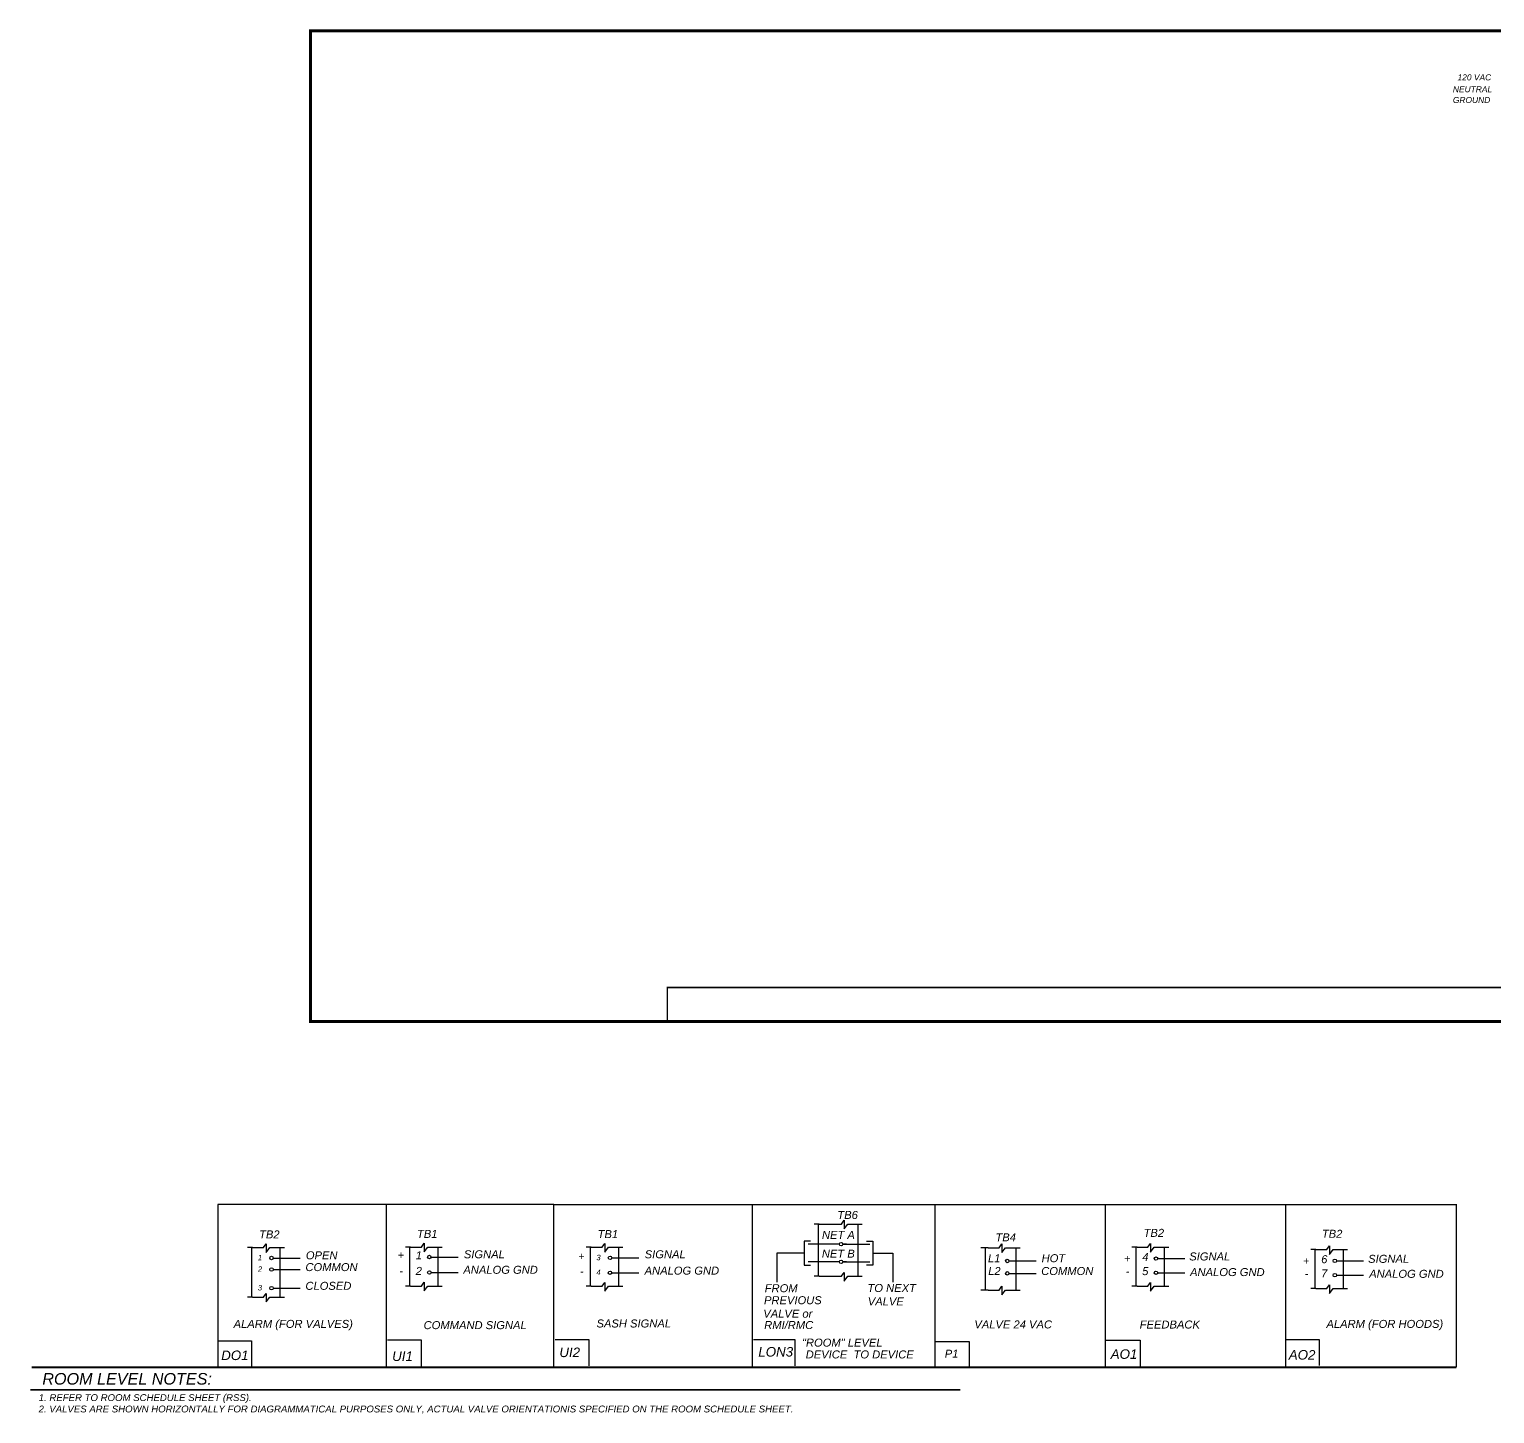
# Model space of a CAD drawing. Header units: inches. Extents: x -1342 to 5137, y -3408 to 967.
# Drawn here: x -228 to 1188, y -371 to 967 of the extents above; entities that cross this region are included whole.
import ezdxf

# ---------------------------------------------------------------- set-up
doc = ezdxf.new("R2010")
doc.units = ezdxf.units.IN
doc.header["$LTSCALE"] = 0.1
doc.header["$MEASUREMENT"] = 0
doc.layers.add('Hood', color=2, linetype='Continuous')
doc.layers.add('ModelB', color=30, linetype='Continuous')
doc.styles.get("Standard").update_dxf_attribs({"font": 'ariali.ttf'})

msp = doc.modelspace()

# ---------------------------------------------------------------- linework, layer by layer
at = {"color": 0, "linetype": 'ByBlock', "const_width": 2.79}
msp.add_lwpolyline([(1561, 7.8), (1561, 965.4), (43.8, 965.4), (43.8, 7.8)], close=True, dxfattribs=at)
at = {"color": 0, "linetype": 'ByBlock'}
for points, const_width in [([(-225.7, -326.4), (1151.3, -326.4)], 2.11), ([(-227, -348.1), (671.8, -348.1)], 1.69)]:
    msp.add_lwpolyline(points, dxfattribs=dict(at, const_width=const_width))
at = {"layer": 'Hood', "color": 0}
for p, q in [((279.1, -168.9), (-45.8, -168.9)), ((-45.8, -168.9), (-45.8, -325.6)), ((117.2, -325.6), (117.2, -168.8)), ((279.1, -327), (279.1, -168.9)), ((279.1, -168.9), (1151.7, -168.9)), ((471, -325.3), (471, -168.9)), ((647.5, -325.3), (647.5, -168.9)), ((812.2, -325.3), (812.2, -168.9)), ((986.4, -325.3), (986.4, -168.9)), ((1151.3, -169.7), (1151.3, -326.4)), ((535.6, -188.1), (530.7, -188.1)), ((534.6, -188.1), (534.6, -238.4)), ((535.6, -188.1), (557, -188.1)), ((557, -188.1), (559.6, -184.3)), ((559.6, -184.3), (559.6, -192.7)), ((559.6, -192.7), (563.1, -188.1)), ((563.1, -188.1), (573.4, -188.1)), ((573.2, -238.4), (573.2, -188.1)), ((573.4, -188.1), (577.1, -188.1)), ((-12.1, -210.7), (-17, -210.7)), ((-13.1, -210.7), (-13.1, -258.6)), ((-12.1, -210.7), (-1.5, -210.7)), ((-1.5, -210.7), (1.1, -207)), ((1.1, -207), (1.1, -215.3)), ((1.1, -215.3), (4.6, -210.7)), ((4.6, -210.7), (14.9, -210.7)), ((14.7, -258.6), (14.7, -210.7)), ((14.9, -210.7), (18.7, -210.7)), ((140.5, -210.2), (135.6, -210.2)), ((139.5, -210.2), (139.5, -247.9)), ((140.5, -210.2), (151.1, -210.2)), ((151.1, -210.2), (153.7, -206.5)), ((153.7, -206.5), (153.7, -214.8)), ((153.7, -214.8), (157.2, -210.2)), ((157.2, -210.2), (167.5, -210.2)), ((167.3, -247.9), (167.3, -210.2)), ((167.5, -210.2), (171.3, -210.2)), ((315.1, -210.4), (310.2, -210.4)), ((314.1, -210.4), (314.1, -248.1)), ((315.1, -210.4), (325.7, -210.4)), ((325.7, -210.4), (328.3, -206.6)), ((328.3, -206.6), (328.3, -215)), ((328.3, -215), (331.8, -210.4)), ((331.8, -210.4), (342.1, -210.4)), ((341.9, -248.1), (341.9, -210.4)), ((342.1, -210.4), (345.8, -210.4)), ((520.9, -204.5), (520.9, -227.7)), ((527.1, -204.5), (520.9, -204.5)), ((555, -207.4), (524.9, -207.4)), ((561.8, -207.4), (558.3, -207.4)), ((558.3, -207.4), (584.4, -207.4)), ((581.3, -204.5), (587.5, -204.5)), ((587.5, -204.5), (587.5, -227.7)), ((699, -210.9), (691.9, -210.9)), ((695.8, -210.9), (695.8, -251.8)), ((699, -210.9), (709.6, -210.9)), ((709.6, -210.9), (712.2, -207.2)), ((712.2, -207.2), (712.2, -215.5)), ((712.2, -215.5), (715.6, -210.9)), ((715.6, -210.9), (726, -210.9)), ((725.8, -251.8), (725.8, -210.9)), ((726, -210.9), (729.7, -210.9)), ((842.7, -210.4), (837.8, -210.4)), ((841.7, -210.4), (841.7, -248.1)), ((842.7, -210.4), (853.3, -210.4)), ((853.3, -210.4), (855.9, -206.7)), ((855.9, -206.7), (855.9, -215)), ((855.9, -215), (859.3, -210.4)), ((859.3, -210.4), (869.7, -210.4)), ((869.4, -248.1), (869.4, -210.4)), ((869.7, -210.4), (873.4, -210.4)), ((1026.2, -212.6), (1028.8, -208.9)), ((1028.8, -208.9), (1028.8, -217.2)), ((7.9, -220.8), (34, -220.8)), ((160.5, -219.8), (186.6, -219.8)), ((335.1, -220.6), (361.2, -220.6)), ((514.7, -216.1), (494.7, -216.1)), ((494.7, -216.1), (494.7, -244.2)), ((520.9, -216.1), (514.7, -216.1)), ((555, -224.4), (524.9, -224.4)), ((561.8, -224.4), (558.3, -224.4)), ((558.3, -224.4), (584.4, -224.4)), ((587.5, -216.1), (593.7, -216.1)), ((593.7, -216.1), (606.6, -216.1)), ((606.6, -216.1), (606.6, -244.2)), ((719, -223.6), (745.1, -223.6)), ((862.7, -221.3), (888.8, -221.3)), ((1015.6, -212.6), (1010.7, -212.6)), ((1014.6, -212.6), (1014.6, -250.3)), ((1015.6, -212.6), (1026.2, -212.6)), ((1028.8, -217.2), (1032.2, -212.6)), ((1032.2, -212.6), (1042.6, -212.6)), ((1035.6, -223.5), (1061.7, -223.5)), ((1042.4, -250.3), (1042.4, -212.6)), ((1042.6, -212.6), (1046.3, -212.6)), ((7.9, -231.8), (34, -231.8)), ((160.5, -234.8), (186.6, -234.8)), ((335.1, -235), (361.2, -235)), ((520.9, -227.7), (527.1, -227.7)), ((535.6, -238.4), (530.7, -238.4)), ((535.6, -238.4), (557, -238.4)), ((557, -238.4), (559.6, -234.7)), ((559.6, -234.7), (559.6, -243)), ((559.6, -243), (563.1, -238.4)), ((563.1, -238.4), (573.4, -238.4)), ((573.4, -238.4), (577.1, -238.4)), ((587.5, -227.7), (581.3, -227.7)), ((719, -235.6), (745.1, -235.6)), ((862.7, -235), (888.8, -235)), ((1035.6, -237.3), (1061.7, -237.3)), ((-1.5, -258.6), (1.1, -254.9)), ((1.1, -254.9), (1.1, -263.2)), ((7.9, -249.9), (34, -249.9)), ((140.5, -247.9), (135.6, -247.9)), ((140.5, -247.9), (151.1, -247.9)), ((151.1, -247.9), (153.7, -244.2)), ((153.7, -244.2), (153.7, -252.5)), ((153.7, -252.5), (157.2, -247.9)), ((157.2, -247.9), (167.5, -247.9)), ((167.5, -247.9), (171.3, -247.9)), ((315.1, -248.1), (310.2, -248.1)), ((315.1, -248.1), (325.7, -248.1)), ((325.7, -248.1), (328.3, -244.4)), ((328.3, -244.4), (328.3, -252.7)), ((328.3, -252.7), (331.8, -248.1)), ((331.8, -248.1), (342.1, -248.1)), ((342.1, -248.1), (345.8, -248.1)), ((699, -251.8), (691.9, -251.8)), ((699, -251.8), (709.6, -251.8)), ((709.6, -251.8), (712.2, -248)), ((712.2, -248), (712.2, -256.4)), ((712.2, -256.4), (715.6, -251.8)), ((715.6, -251.8), (726, -251.8)), ((726, -251.8), (729.7, -251.8)), ((842.7, -248.1), (837.8, -248.1)), ((842.7, -248.1), (853.3, -248.1)), ((853.3, -248.1), (855.9, -244.4)), ((855.9, -244.4), (855.9, -252.7)), ((855.9, -252.7), (859.3, -248.1)), ((859.3, -248.1), (869.7, -248.1)), ((869.7, -248.1), (873.4, -248.1)), ((1015.6, -250.3), (1010.7, -250.3)), ((1015.6, -250.3), (1026.2, -250.3)), ((1026.2, -250.3), (1028.8, -246.6)), ((1028.8, -246.6), (1028.8, -254.9)), ((1028.8, -254.9), (1032.2, -250.3)), ((1032.2, -250.3), (1042.6, -250.3)), ((1042.6, -250.3), (1046.3, -250.3)), ((-12.1, -258.6), (-17, -258.6)), ((-12.1, -258.6), (-1.5, -258.6)), ((1.1, -263.2), (4.6, -258.6)), ((4.6, -258.6), (14.9, -258.6)), ((14.9, -258.6), (18.7, -258.6)), ((-45.9, -300.9), (-13.2, -300.9)), ((-13.2, -300.9), (-13.2, -326.4)), ((118.2, -299.9), (150.9, -299.9)), ((150.9, -299.9), (150.9, -325.5)), ((280.2, -299.6), (312.9, -299.6)), ((312.9, -299.6), (312.9, -325.1)), ((472.2, -299.4), (512, -299.4)), ((512, -299.4), (512, -325)), ((647.9, -301.4), (680.6, -301.4)), ((680.6, -301.4), (680.6, -326.9)), ((813, -300), (845.7, -300)), ((845.7, -300), (845.7, -325.5)), ((986.3, -299.6), (1018.9, -299.6)), ((1018.9, -299.6), (1018.9, -324.8))]:
    msp.add_line(p, q, dxfattribs=at)
for centre in [(556.7, -207.4), (6.2, -220.8), (158.8, -219.8), (333.4, -220.6), (556.7, -224.4), (717.3, -223.6), (861, -221.3), (1033.9, -223.5), (6.2, -231.8), (158.8, -234.8), (333.4, -235), (717.3, -235.6), (861, -235), (1033.9, -237.3), (6.2, -249.9)]:
    msp.add_circle(centre, 1.68, dxfattribs=at)
at = {"layer": 'ModelB', "color": 7, "const_width": 1.5}
msp.add_lwpolyline([(1561, 40.8), (388.8, 40.8), (388.8, 7.8)], dxfattribs=at)

# ---------------------------------------------------------------- texts
at = {"color": 0}
for s, height, p in [('ROOM LEVEL NOTES:', 11.172, (-215.3, -343.1)), ('1. REFER TO ROOM SCHEDULE SHEET (RSS).', 6.647, (-218.8, -359)), ('2. VALVES ARE SHOWN HORIZONTALLY FOR DIAGRAMMATICAL PURPOSES ONLY, ACTUAL VALVE ORIENTATIONIS SPECIFIED ON THE ROOM SCHEDULE SHEET.', 6.647, (-218.9, -370))]:
    msp.add_text(s, height=height, dxfattribs=at).set_placement(p)
at = {"color": 0, "insert": (30.3, 9.7), "char_height": 0.18, "width": 0.246, "attachment_point": 1}
msp.add_mtext('\\A1;', dxfattribs=at)
at = {"layer": 'Hood', "color": 0}
for s, height, p in [('120 VAC', 5.82, (1152.5, 917.5)), ('NEUTRAL', 5.82, (1148, 906)), ('GROUND', 5.82, (1148, 895.6)), ('TB6', 7.73, (553.1, -183)), ('TB2', 7.73, (-5.8, -201.8)), ('TB1', 7.73, (146.8, -201.3)), ('TB1', 7.73, (321.4, -201.5)), ('NET A', 7.73, (538.2, -202.3)), ('TB4', 7.73, (705.9, -204.6)), ('TB2', 7.73, (849.1, -200.3)), ('TB2', 7.73, (1021.4, -201.2)), ('1', 5.28, (-7, -223)), ('COMMON', 7.73, (39, -233.4)), ('OPEN', 7.73, (39.4, -222)), ('+', 7.73, (128, -221.8)), ('1', 7.73, (145.6, -222)), ('SIGNAL ', 7.73, (192.1, -221)), ('+', 7.37, (302.6, -222.6)), ('3', 5.28, (320.2, -222.9)), ('SIGNAL ', 7.73, (366.9, -221)), ('NET B', 7.73, (538.1, -220.4)), ('L1', 7.73, (698.7, -224.8)), ('HOT ', 7.73, (750.5, -224.8)), ('+', 7.37, (830.2, -225)), ('4', 7.73, (847.8, -223.6)), ('SIGNAL ', 7.73, (893.2, -223.1)), ('+', 7.37, (1003.1, -227.3)), ('6', 7.73, (1020.7, -225.8)), ('SIGNAL ', 7.73, (1066.1, -225.4)), ('2', 5.28, (-7, -234.1)), ('-', 7.73, (129.7, -237.1)), ('2', 7.73, (145.6, -237.1)), ('ANALOG GND ', 7.734, (191.6, -236)), ('-', 7.37, (304.3, -237.3)), ('4', 5.28, (320.2, -237.2)), ('ANALOG GND ', 7.734, (366.8, -236.8)), ('L2', 7.73, (698.9, -237.2)), ('COMMON ', 7.73, (750.1, -237.2)), ('-', 7.37, (831.9, -237.3)), ('5', 7.73, (847.7, -237.3)), ('ANALOG GND ', 7.734, (894, -238.2)), ('-', 7.37, (1004.8, -239.5)), ('7', 7.73, (1020.7, -239.5)), ('ANALOG GND ', 7.734, (1067.1, -239.9)), ('3', 5.28, (-7, -252.1)), ('CLOSED', 7.73, (39, -251.5)), ('FROM', 7.73, (482.9, -253.8)), ('TO NEXT', 7.73, (582.2, -253.6)), ('PREVIOUS', 7.73, (482.2, -265.4)), ('VALVE', 7.73, (582.5, -266.6)), ('ALARM (FOR VALVES)', 7.734, (-30.4, -288.3)), ('COMMAND SIGNAL', 7.734, (153.2, -289.5)), ('SASH SIGNAL', 7.734, (320.3, -287.9)), ('VALVE or', 7.73, (481.5, -278.4)), ('RMI/RMC', 7.73, (482.4, -289.4)), ('VALVE 24 VAC', 7.734, (685.5, -288.8)), ('FEEDBACK', 7.73, (845.3, -288.9)), ('ALARM (FOR HOODS)', 7.734, (1025.8, -288.3)), ('DO1', 9.21, (-42.4, -319.4)), ('UI1', 9.21, (122.8, -320.3)), ('UI2', 9.21, (284.4, -316.5)), ('LON3', 9.21, (476.7, -316)), ('"ROOM" LEVEL', 7.734, (518.9, -306.4)), ('DEVICE  TO DEVICE', 7.734, (522.5, -317.8)), ('P1', 7.73, (656.9, -317.1)), ('AO1', 9.21, (817.3, -318.2)), ('AO2', 9.21, (989.4, -318.9))]:
    msp.add_text(s, height=height, dxfattribs=at).set_placement(p)

doc.saveas('drawing.dxf')
